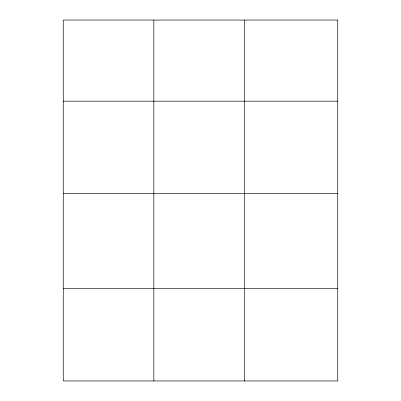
<?xml version="1.0" encoding="UTF-8"?>
<svg xmlns="http://www.w3.org/2000/svg" width="401" height="401" viewBox="0 0 401 401"><rect width="100%" height="100%" fill="white"/><g stroke="black" fill="none" stroke-linecap="round" stroke-linejoin="round"><path stroke-width="0.6" d="M63.253 101.177L337.747 101.177M63.253 193.503L337.747 193.503M63.253 288.625L337.747 288.625M244.42 20.05L244.42 380.95M153.834 20.05L153.834 380.95M337.747 20.05L63.253 20.05L63.253 380.95L337.747 380.95L337.747 20.05"/></g></svg>
